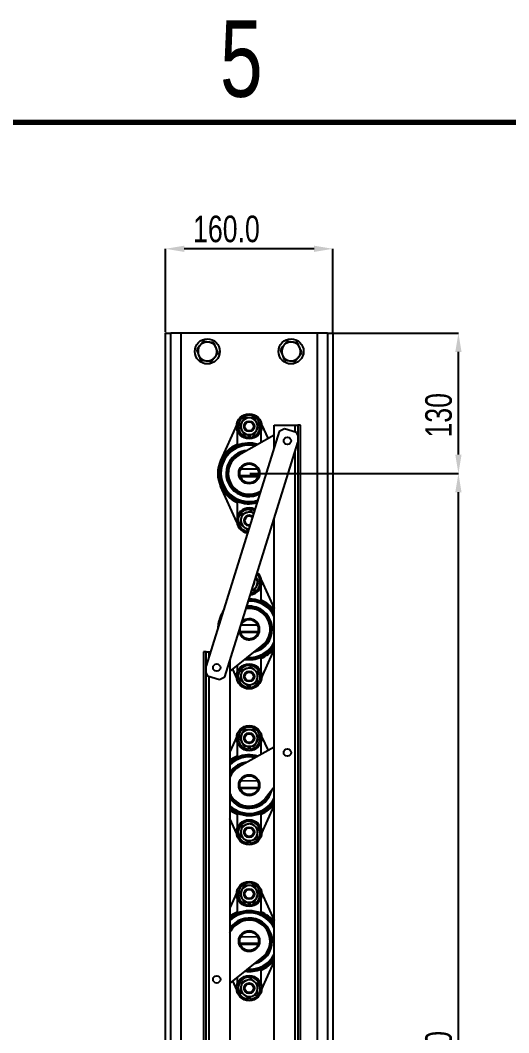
# Model space of a CAD drawing. Header units: millimetres. Extents: x -361 to 14022, y -1822 to 1455.
# Drawn here: x 3896.1 to 3935, y 893.3 to 974 of the extents above; entities that cross this region are included whole.
import ezdxf

# ---------------------------------------------------------------- set-up
doc = ezdxf.new("R2010")
doc.units = ezdxf.units.MM
doc.styles.add('SLDTEXTSTYLE0', font='TXT', dxfattribs={"width": 0.75})
doc.dimstyles.new('SLDDIMSTYLE0', dxfattribs={"dimtxt": 2.116667, "dimasz": 1.5, "dimexe": 0, "dimexo": 0.0625, "dimgap": 0.529167, "dimtad": 1, "dimdec": 1, "dimlfac": 12, "dimrnd": 1e-09, "dimzin": 4, "dimdsep": 46, "dimtxsty": 'SLDTEXTSTYLE0', "dimsah": 1, "dimcen": 0.09, "dimadec": 0, "dimazin": 1, "dimtfac": 1, "dimtdec": 1, "dimtofl": 0, "dimtmove": 0, "dimatfit": 3, "dimfxl": 1, "dimfrac": 2, "dimtolj": 1, "dimtzin": 12, "dimarcsym": 0})
doc.dimstyles.new('SLDDIMSTYLE1', dxfattribs={"dimtxt": 2.116667, "dimasz": 1.5, "dimexe": 0, "dimexo": 0.0625, "dimgap": 0.529167, "dimtad": 1, "dimdec": 1, "dimlfac": 12, "dimrnd": 1e-09, "dimzin": 4, "dimdsep": 46, "dimtxsty": 'SLDTEXTSTYLE0', "dimsah": 1, "dimcen": 0.09, "dimadec": 0, "dimazin": 1, "dimtfac": 1, "dimtdec": 1, "dimtmove": 0, "dimatfit": 0, "dimfxl": 1, "dimfrac": 2, "dimtolj": 1, "dimtzin": 12, "dimarcsym": 0})
doc.dimstyles.new('SLDDIMSTYLE2', dxfattribs={"dimtxt": 2.116667, "dimasz": 1.5, "dimexe": 0, "dimexo": 0.0625, "dimgap": 0.529167, "dimtad": 1, "dimdec": 0, "dimlfac": 12, "dimrnd": 1e-09, "dimzin": 12, "dimdsep": 46, "dimtxsty": 'SLDTEXTSTYLE0', "dimsah": 1, "dimcen": 0.09, "dimadec": 0, "dimazin": 3, "dimtfac": 1, "dimtmove": 0, "dimatfit": 0, "dimfxl": 1, "dimfrac": 2, "dimtolj": 1, "dimtzin": 12, "dimarcsym": 0})

# ---------------------------------------------------------------- blocks, each defined once
blk = doc.blocks.new('*D24')
at = {"color": 0, "linetype": 'Continuous', "lineweight": -2, "transparency": 16777216}
for p, q in [((3907.656, 949.119), (3907.656, 955.769)), ((3919.489, 955.769), (3909.156, 955.769)), ((3920.989, 949.119), (3920.989, 955.769))]:
    blk.add_line(p, q, dxfattribs=at)
at = {"color": 0, "linetype": 'Continuous', "transparency": 16777216}
for points in [[(3909.156, 956.019), (3909.156, 955.519), (3907.656, 955.769)], [(3919.489, 956.019), (3919.489, 955.519), (3920.989, 955.769)]]:
    blk.add_solid(points, dxfattribs=at)
at = {"layer": 'Defpoints', "color": 0, "linetype": 'Continuous', "transparency": 16777216}
for p in [(3907.656, 955.769), (3907.656, 949.057), (3920.989, 949.057)]:
    blk.add_point(p, dxfattribs=at)
at = {"color": 0, "linetype": 'Continuous', "lineweight": 18, "transparency": 16777216, "insert": (3912.511, 958.414), "char_height": 2.1167, "attachment_point": 2, "style": 'SLDTEXTSTYLE0'}
blk.add_mtext('\\A1;160.0', dxfattribs=at)
blk = doc.blocks.new('*D25')
at = {"color": 0, "linetype": 'Continuous', "lineweight": -2, "transparency": 16777216}
for p, q in [((3920.635, 949.057), (3930.989, 949.057)), ((3930.989, 939.383), (3930.989, 947.557)), ((3914.385, 937.883), (3930.989, 937.883))]:
    blk.add_line(p, q, dxfattribs=at)
at = {"color": 0, "linetype": 'Continuous', "transparency": 16777216}
for points in [[(3930.739, 947.557), (3931.239, 947.557), (3930.989, 949.057)], [(3930.739, 939.383), (3931.239, 939.383), (3930.989, 937.883)]]:
    blk.add_solid(points, dxfattribs=at)
at = {"layer": 'Defpoints', "color": 0, "linetype": 'Continuous', "transparency": 16777216}
for p in [(3920.573, 949.057), (3930.989, 949.057), (3914.323, 937.883)]:
    blk.add_point(p, dxfattribs=at)
at = {"color": 0, "linetype": 'Continuous', "lineweight": 18, "transparency": 16777216, "insert": (3928.344, 942.511), "char_height": 2.1167, "attachment_point": 2, "rotation": 90, "style": 'SLDTEXTSTYLE0'}
blk.add_mtext('\\A1;130', dxfattribs=at)
blk = doc.blocks.new('*D26')
at = {"color": 0, "linetype": 'Continuous', "lineweight": -2, "transparency": 16777216}
for p, q in [((3914.385, 937.883), (3930.989, 937.883)), ((3930.989, 827.633), (3930.989, 936.383)), ((3914.385, 826.133), (3930.989, 826.133))]:
    blk.add_line(p, q, dxfattribs=at)
at = {"color": 0, "linetype": 'Continuous', "transparency": 16777216}
for points in [[(3930.739, 936.383), (3931.239, 936.383), (3930.989, 937.883)], [(3930.739, 827.633), (3931.239, 827.633), (3930.989, 826.133)]]:
    blk.add_solid(points, dxfattribs=at)
at = {"layer": 'Defpoints', "color": 0, "linetype": 'Continuous', "transparency": 16777216}
for p in [(3914.323, 937.883), (3930.989, 937.883), (3914.323, 826.133)]:
    blk.add_point(p, dxfattribs=at)
at = {"color": 0, "linetype": 'Continuous', "lineweight": 18, "transparency": 16777216, "insert": (3928.344, 887.007), "char_height": 2.11667, "attachment_point": 2, "rotation": 90, "style": 'SLDTEXTSTYLE0'}
blk.add_mtext('\\A1;10x145=1450', dxfattribs=at)

msp = doc.modelspace()

# ---------------------------------------------------------------- linework, layer by layer
at = {"color": 7, "linetype": 'Continuous', "lineweight": 70}
msp.add_line((3738.757859, 965.859801), (4138.757859, 965.859801), dxfattribs=at)
at = {"color": 7, "linetype": 'Continuous', "lineweight": 25}
for p, q in [((3907.656017, 949.056984), (3908.072684, 949.056984)), ((3907.656017, 814.890317), (3907.656017, 949.056984)), ((3908.906017, 949.056984), (3908.072684, 949.056984)), ((3908.072684, 814.890317), (3908.072684, 949.056984)), ((3908.906017, 814.890317), (3908.906017, 949.056984)), ((3919.739351, 949.056984), (3908.906017, 949.056984)), ((3919.739351, 949.056984), (3919.739351, 814.890317)), ((3920.572684, 949.056984), (3919.739351, 949.056984)), ((3920.572684, 949.056984), (3920.572684, 814.890317)), ((3920.572684, 949.056984), (3920.989351, 949.056984)), ((3920.989351, 949.056984), (3920.989351, 814.890317)), ((3916.716717, 941.206598), (3910.905265, 922.556627)), ((3913.331647, 941.766252), (3912.043721, 938.910445)), ((3913.364351, 941.347015), (3913.364351, 940.10135)), ((3915.281017, 940.336072), (3915.281017, 941.347015)), ((3915.313721, 941.766252), (3915.821352, 940.640648)), ((3916.321904, 939.939573), (3916.321904, 941.731322)), ((3916.321904, 941.731322), (3917.98857, 941.731322)), ((3917.134124, 941.425673), (3916.716717, 941.206598)), ((3918.088847, 941.128176), (3917.134124, 941.425673)), ((3917.98857, 941.731322), (3918.196904, 941.731322)), ((3918.192695, 940.930312), (3918.088847, 941.128176)), ((3918.196904, 941.731322), (3918.196904, 839.897989)), ((3918.405237, 941.731322), (3918.196904, 941.731322)), ((3918.405237, 839.897989), (3918.405237, 941.731322)), ((3912.381242, 921.691015), (3918.192695, 940.340986)), ((3916.321904, 940.9228), (3913.50428, 939.33456)), ((3914.278934, 940.75459), (3914.278934, 940.966001)), ((3914.366434, 940.966001), (3914.366434, 940.75459)), ((3914.997941, 938.209054), (3913.654302, 938.222911)), ((3913.589757, 937.723551), (3915.052173, 937.708468)), ((3913.613037, 937.639973), (3915.027175, 937.625388)), ((3913.331647, 933.999082), (3912.043721, 936.854889)), ((3913.364351, 935.663984), (3913.364351, 934.418319)), ((3916.321904, 839.897989), (3916.321904, 934.337289)), ((3914.192406, 933.373971), (3914.276505, 933.405007)), ((3914.278934, 933.383324), (3914.278934, 933.405904)), ((3914.852264, 929.620957), (3914.900034, 929.549334)), ((3915.313721, 929.349586), (3916.321904, 927.114072)), ((3915.281017, 927.684683), (3915.281017, 928.930348)), ((3912.32971, 927.127923), (3912.043721, 926.493778)), ((3914.989904, 925.808517), (3913.658593, 925.790257)), ((3913.593791, 925.289321), (3915.056148, 925.309378)), ((3913.619072, 925.206326), (3915.033153, 925.225722)), ((3912.776056, 922.100852), (3915.361836, 924.16295)), ((3910.692722, 923.666291), (3910.692722, 821.832957)), ((3910.901056, 923.666291), (3910.692722, 923.666291)), ((3910.901056, 821.832957), (3910.901056, 923.666291)), ((3910.901056, 923.666291), (3911.109389, 923.666291)), ((3911.109389, 923.666291), (3911.251043, 923.666291)), ((3915.313721, 921.582415), (3916.321904, 923.817929)), ((3912.776056, 922.95804), (3912.776056, 821.832957)), ((3913.364351, 922.570003), (3913.364351, 922.001653)), ((3915.281017, 922.001653), (3915.281017, 923.247318)), ((3910.905265, 921.967301), (3911.009113, 921.769437)), ((3911.009113, 921.769437), (3911.963836, 921.47194)), ((3913.331646, 921.582416), (3913.012722, 922.289588)), ((3911.963836, 921.47194), (3912.381242, 921.691015)), ((3914.278934, 920.837923), (3914.278934, 920.989237)), ((3914.366434, 921.021529), (3914.366434, 920.837923)), ((3913.331647, 916.932919), (3912.776056, 915.700969)), ((3915.313721, 916.932919), (3915.821352, 915.807315)), ((3913.364351, 916.513682), (3913.364351, 915.268017)), ((3916.321904, 916.089467), (3913.50428, 914.501227)), ((3914.278934, 915.921256), (3914.278934, 916.132667)), ((3914.366434, 916.132667), (3914.366434, 915.921256)), ((3915.281017, 915.502739), (3915.281017, 916.513682)), ((3913.589757, 912.890217), (3915.052173, 912.875135)), ((3914.997941, 913.375721), (3913.654302, 913.389578)), ((3916.321904, 912.889251), (3915.629262, 912.014621)), ((3913.613037, 912.806639), (3915.027175, 912.792055)), ((3915.313721, 909.165749), (3916.321904, 911.401262)), ((3913.364351, 910.830651), (3913.364351, 909.584986)), ((3915.281017, 909.584986), (3915.281017, 910.830651)), ((3913.331646, 909.165749), (3912.776056, 910.397699)), ((3914.278934, 908.421256), (3914.278934, 908.572571)), ((3914.366434, 908.604863), (3914.366434, 908.421256)), ((3913.331647, 904.516252), (3912.776056, 903.284302)), ((3913.364351, 904.097015), (3913.364351, 902.85135)), ((3915.281017, 902.85135), (3915.281017, 904.097015)), ((3915.313721, 904.516252), (3916.321904, 902.280739)), ((3914.278934, 903.50459), (3914.278934, 903.716001)), ((3914.366434, 903.716001), (3914.366434, 903.50459)), ((3912.776056, 901.28168), (3912.868015, 901.446127)), ((3914.989904, 900.975183), (3913.646321, 900.956755)), ((3913.593791, 900.455987), (3915.056148, 900.476045)), ((3913.619072, 900.372993), (3915.033153, 900.392388)), ((3912.776056, 897.267519), (3915.361836, 899.329616)), ((3915.281017, 897.168319), (3915.281017, 898.413984)), ((3915.313721, 896.749082), (3916.321904, 898.984595)), ((3913.364351, 897.73667), (3913.364351, 897.16832)), ((3913.331646, 896.749082), (3913.012722, 897.456255)), ((3914.278934, 896.00459), (3914.278934, 896.155904)), ((3914.366434, 896.188196), (3914.366434, 896.00459))]:
    msp.add_line(p, q, dxfattribs=at)
at = {"color": 8, "linetype": 'Continuous', "lineweight": 25}
for p, q in [((3917.98857, 941.159422), (3917.98857, 941.731322)), ((3917.98857, 839.897989), (3917.98857, 939.685915)), ((3911.109389, 923.666291), (3911.109389, 923.211698)), ((3911.109389, 921.738191), (3911.109389, 821.832957))]:
    msp.add_line(p, q, dxfattribs=at)
at = {"color": 8, "linetype": 'Continuous', "lineweight": 25, "flags": 128}
msp.add_lwpolyline([(3912.043721, 926.493778), (3912.150517, 926.703615), (3912.245195, 926.856698)], dxfattribs=at)
at = {"color": 7, "linetype": 'Continuous', "lineweight": 25}
for centre, radius in [((3910.989351, 947.598651), 1), ((3917.656017, 947.598651), 1), ((3914.322684, 941.632667), 1), ((3914.322684, 941.632667), 0.416667), ((3914.322684, 941.632667), 0.347667), ((3917.36357, 940.481322), 0.291667), ((3914.322684, 937.882667), 0.833333), ((3914.322684, 937.882667), 0.75), ((3911.734389, 922.416291), 0.291667), ((3914.322684, 921.716001), 1), ((3914.322684, 921.716001), 0.416667), ((3914.322684, 921.716001), 0.347667), ((3914.322684, 916.799334), 1), ((3914.322684, 916.799334), 0.416667), ((3914.322684, 916.799334), 0.347667), ((3917.36357, 915.647989), 0.291667), ((3914.322684, 913.049334), 0.833333), ((3914.322684, 913.049334), 0.75), ((3914.322684, 909.299334), 1), ((3914.322684, 909.299334), 0.416667), ((3914.322684, 909.299334), 0.347667), ((3914.322684, 904.382667), 1), ((3914.322684, 904.382667), 0.416667), ((3914.322684, 904.382667), 0.347667), ((3914.322684, 900.632667), 0.833333), ((3914.322684, 900.632667), 0.75), ((3911.734389, 897.582957), 0.291667), ((3914.322684, 896.882667), 1), ((3914.322684, 896.882667), 0.416667), ((3914.322684, 896.882667), 0.347667)]:
    msp.add_circle(centre, radius, dxfattribs=at)
for centre, radius, start, end in [((3910.989351, 947.598651), 0.75, 82.44828085, 142.44828085), ((3910.989351, 947.598651), 0.75, 22.44828085, 82.44828085), ((3917.656017, 947.598651), 0.75, 82.44828085, 142.44828085), ((3917.656017, 947.598651), 0.75, 22.44828085, 82.44828085), ((3910.989351, 947.598651), 0.75, 142.44828085, 202.44828085), ((3910.989351, 947.598651), 0.75, 322.44828085, 22.44828085), ((3917.656017, 947.598651), 0.75, 142.44828085, 202.44828085), ((3917.656017, 947.598651), 0.75, 322.44828085, 22.44828085), ((3910.989351, 947.598651), 0.75, 202.44828085, 262.44828085), ((3910.989351, 947.598651), 0.75, 262.44828085, 322.44828085), ((3917.656017, 947.598651), 0.75, 202.44828085, 262.44828085), ((3917.656017, 947.598651), 0.75, 262.44828085, 322.44828085), ((3914.322684, 941.632667), 0.879167, 272.85238986, 267.14761014), ((3914.322684, 941.632667), 0.666667, 150, 210), ((3914.322684, 941.632667), 0.666667, 90, 150), ((3914.322684, 941.632667), 0.666667, 30, 90), ((3914.322684, 941.632667), 0.666667, 330, 30), ((3914.322684, 941.632667), 0.666667, 210, 270), ((3914.322684, 941.632667), 0.666667, 270, 330), ((3914.322684, 937.882667), 2.416807, 73.00876127, 113.3613483), ((3914.322684, 937.882667), 2.417613, 113.35309809, 246.64690191), ((3914.322684, 937.882667), 2.5, 112.54031046, 155.72534781), ((3914.322684, 937.882667), 2.25, 77.20366611, 180), ((3914.322684, 937.882667), 1.841365, 94.24932184, 297.46135694), ((3914.322684, 937.882667), 2.5, 155.72534781, 204.27465219), ((3914.322684, 937.882667), 1.666667, 119.40911385, 303.77640351), ((3914.322684, 937.882667), 2.25, 180, 287.88648066), ((3914.322684, 937.882667), 2.5, 204.27465219, 247.45968954), ((3914.322684, 937.882667), 2.416807, 246.6386517, 285.14277384), ((3914.322684, 934.132667), 1, 90, 262.40122203), ((3914.322684, 934.132667), 0.879167, 60.80121099, 264.5840412), ((3914.322684, 934.132667), 0.666667, 110.25658069, 170.25658069), ((3914.322684, 934.132667), 0.666667, 56.92488643, 110.25658069), ((3914.322684, 934.132667), 1, 62.25535359, 90), ((3914.322684, 934.132667), 0.666667, 170.25658069, 230.25658069), ((3914.322684, 934.132667), 0.416667, 46.92123682, 278.46401537), ((3914.322684, 934.132667), 0.347667, 41.28852047, 284.09673172), ((3914.322684, 934.132667), 0.666667, 230.25658069, 268.46036576), ((3914.322684, 929.216001), 1, 275.34433374, 50.04091845), ((3914.322684, 929.216001), 0.879167, 278.67283647, 46.71241573), ((3914.322684, 929.216001), 0.416667, 320.25688284, 5.12836936), ((3914.322684, 929.216001), 0.666667, 330, 30), ((3914.322684, 929.216001), 0.666667, 287.98103884, 330), ((3914.322684, 925.466001), 2.25, 27.30937362, 91.63768988), ((3914.322684, 925.466001), 2.416807, 66.6386517, 90.28562519), ((3914.322684, 925.466001), 1.666667, 308.57152225, 98.68764027), ((3914.322684, 925.466001), 1.841365, 0, 96.06530153), ((3914.322684, 925.466001), 2.5, 155.72534781, 179.18410788), ((3914.322684, 925.466001), 2.417613, 155.23355793, 170.15169426), ((3914.322684, 925.466001), 0.833333, 191.45940675, 90.78581134), ((3914.322684, 925.466001), 0.833333, 191.45940675, 49.67866679), ((3914.322684, 925.466001), 0.75, 175.79052588, 90.78581134), ((3914.322684, 925.466001), 0.75, 90.78581134, 149.59472632), ((3914.322684, 925.466001), 0.833333, 49.67866679, 133.92584544), ((3914.322684, 925.466001), 0.833333, 90.78581134, 133.92584544), ((3914.322684, 925.466001), 1.841365, 283.41173024, 0), ((3914.322684, 925.466001), 2.25, 266.36607451, 332.69062638), ((3914.841889, 924.950738), 1.646284, 306.32965835, 323.77793849), ((3914.322684, 921.716001), 0.879167, 272.85238986, 267.14761014), ((3914.322684, 925.466001), 2.416807, 262.17116967, 293.3613483), ((3914.322684, 921.716001), 0.666667, 170.25658069, 230.25658069), ((3914.322684, 921.716001), 0.666667, 110.25658069, 170.25658069), ((3914.322684, 921.716001), 0.666667, 50.25658069, 110.25658069), ((3914.322684, 921.716001), 0.666667, 350.25658069, 50.25658069), ((3914.322684, 921.716001), 0.666667, 230.25658069, 290.25658069), ((3914.322684, 921.716001), 0.666667, 290.25658069, 350.25658069), ((3914.322684, 916.799334), 0.879167, 272.85238986, 267.14761014), ((3914.322684, 916.799334), 0.666667, 150, 210), ((3914.322684, 916.799334), 0.666667, 90, 150), ((3914.322684, 916.799334), 0.666667, 30, 90), ((3914.322684, 916.799334), 0.666667, 330, 30), ((3914.322684, 916.799334), 0.666667, 210, 270), ((3914.322684, 916.799334), 0.666667, 270, 330), ((3914.322684, 913.049334), 2.25, 77.20366611, 133.42388077), ((3914.322684, 913.049334), 2.417613, 113.35309809, 129.77195251), ((3914.322684, 913.049334), 2.416807, 73.00876127, 113.3613483), ((3914.322684, 913.049334), 1.841365, 94.24932184, 147.1333279), ((3914.322684, 913.049334), 1.666667, 119.40911385, 158.1216161), ((3914.322684, 913.049334), 1.841365, 212.8666721, 346.78319495), ((3914.322684, 913.049334), 1.666667, 201.8783839, 321.62340294), ((3914.322684, 913.049334), 2.25, 226.57611923, 332.69062638), ((3914.841889, 912.534071), 1.646284, 306.32965835, 323.77793849), ((3914.322684, 913.049334), 2.417613, 230.22804749, 246.64690191), ((3914.322684, 913.049334), 2.416807, 246.6386517, 293.3613483), ((3914.322684, 909.299334), 0.879167, 272.85238986, 267.14761014), ((3914.322684, 909.299334), 0.666667, 110.25658069, 170.25658069), ((3914.322684, 909.299334), 0.666667, 50.25658069, 110.25658069), ((3914.322684, 909.299334), 0.666667, 350.25658069, 50.25658069), ((3914.322684, 909.299334), 0.666667, 170.25658069, 230.25658069), ((3914.322684, 909.299334), 0.666667, 290.25658069, 350.25658069), ((3914.322684, 909.299334), 0.666667, 230.25658069, 290.25658069), ((3914.322684, 904.382667), 0.879167, 272.85238986, 267.14761014), ((3914.322684, 904.382667), 0.666667, 90, 150), ((3914.322684, 904.382667), 0.666667, 30, 90), ((3914.322684, 904.382667), 0.666667, 150, 210), ((3914.322684, 904.382667), 0.666667, 210, 270), ((3914.322684, 904.382667), 0.666667, 270, 330), ((3914.322684, 904.382667), 0.666667, 330, 30), ((3914.322684, 900.632667), 2.25, 27.30937362, 133.42388077), ((3914.322684, 900.632667), 2.417613, 113.35309809, 129.77195251), ((3914.322684, 900.632667), 1.841365, 0, 147.1333279), ((3914.322684, 900.632667), 2.416807, 66.6386517, 113.3613483), ((3914.322684, 900.632667), 1.666667, 308.57152225, 150.78581134), ((3914.322684, 900.632667), 1.841365, 283.41173023, 0), ((3914.322684, 900.632667), 2.25, 266.36607451, 332.69062638), ((3914.841889, 900.117404), 1.646284, 306.32965835, 323.77793849), ((3914.322684, 900.632667), 2.416807, 262.17116967, 293.3613483), ((3914.322684, 896.882667), 0.879167, 272.85238986, 267.14761014), ((3914.322684, 896.882667), 0.666667, 50.25658069, 110.25658069), ((3914.322684, 896.882667), 0.666667, 170.25658069, 230.25658069), ((3914.322684, 896.882667), 0.666667, 110.25658069, 170.25658069), ((3914.322684, 896.882667), 0.666667, 290.25658069, 350.25658069), ((3914.322684, 896.882667), 0.666667, 350.25658069, 50.25658069), ((3914.322684, 896.882667), 0.666667, 230.25658069, 290.25658069)]:
    msp.add_arc(centre, radius, start, end, dxfattribs=at)
at = {"color": 8, "linetype": 'Continuous', "lineweight": 25}
for centre, radius, start, end in [((3914.322684, 937.882667), 2.349257, 74.59882587, 286.19653868), ((3914.322684, 937.882667), 2.26687, 76.73561476, 287.5863164), ((3914.322684, 937.882667), 1.753865, 101.26609023, 300.37139031), ((3914.322684, 925.466001), 2.26687, 28.12397264, 91.49139273), ((3914.322684, 925.466001), 2.349257, 31.67928834, 90.80877851), ((3914.322684, 925.466001), 2.5, 36.89968429, 67.45968954), ((3914.322684, 925.466001), 2.417613, 34.21437014, 66.64690191), ((3914.322684, 925.466001), 1.753865, 0, 97.30656393), ((3914.322684, 925.466001), 1.753865, 290.42849863, 0), ((3914.322684, 925.466001), 2.349257, 263.76123427, 328.32071166), ((3914.322684, 925.466001), 2.26687, 265.89802316, 331.87602736), ((3914.322684, 925.466001), 2.417613, 293.35309809, 325.78562986), ((3914.322684, 925.466001), 2.5, 292.54031046, 323.10031571), ((3914.322684, 913.049334), 2.349257, 74.59882587, 131.17399069), ((3914.322684, 913.049334), 2.5, 112.54031046, 128.21770891), ((3914.322684, 913.049334), 2.26687, 76.73561476, 133.0216588), ((3914.322684, 913.049334), 1.753865, 101.26609023, 151.86511375), ((3914.322684, 913.049334), 1.753865, 208.13488625, 339.76642656), ((3914.322684, 913.049334), 2.26687, 226.9783412, 331.87602736), ((3914.322684, 913.049334), 2.349257, 228.82600931, 328.32071166), ((3914.322684, 913.049334), 2.417613, 293.35309809, 325.78562986), ((3914.322684, 913.049334), 2.5, 292.54031046, 323.10031571), ((3914.322684, 913.049334), 2.5, 231.78229109, 247.45968954), ((3914.322684, 900.632667), 2.349257, 31.67928834, 131.17399069), ((3914.322684, 900.632667), 2.5, 112.54031046, 128.21770891), ((3914.322684, 900.632667), 2.26687, 28.12397264, 133.0216588), ((3914.322684, 900.632667), 1.753865, 0, 151.86511375), ((3914.322684, 900.632667), 2.5, 36.89968429, 67.45968954), ((3914.322684, 900.632667), 2.417613, 34.21437014, 66.64690191), ((3914.322684, 900.632667), 1.753865, 290.42849862, 0), ((3914.322684, 900.632667), 2.349257, 263.76123426, 328.32071166), ((3914.322684, 900.632667), 2.26687, 265.89802316, 331.87602736), ((3914.322684, 900.632667), 2.417613, 293.35309809, 325.78562986), ((3914.322684, 900.632667), 2.5, 292.54031046, 323.10031571)]:
    msp.add_arc(centre, radius, start, end, dxfattribs=at)
at = {"color": 7, "linetype": 'Continuous', "lineweight": 25}
for points, knots in [([(3910.658659, 948.399052), (3910.615799, 948.3433), (3910.529292, 948.230773), (3910.439867, 948.114449), (3910.394748, 948.055759)], [0, 0, 0, 0, 0.495457963, 1, 1, 1, 1]), ([(3911.087916, 948.342145), (3911.077742, 948.343494), (3911.000689, 948.353709), (3910.85541, 948.372969), (3910.724642, 948.390305), (3910.658659, 948.399052)], [0, 0, 0, 0, 0.070090032, 0.530784434, 1, 1, 1, 1]), ([(3911.517173, 948.285239), (3911.44746, 948.29448), (3911.306756, 948.313134), (3911.161303, 948.332417), (3911.087916, 948.342145)], [0, 0, 0, 0, 0.495457963, 1, 1, 1, 1]), ([(3917.325326, 948.399052), (3917.282466, 948.3433), (3917.195959, 948.230773), (3917.106534, 948.114449), (3917.061415, 948.055759)], [0, 0, 0, 0, 0.495457963, 1, 1, 1, 1]), ([(3917.754583, 948.342145), (3917.744408, 948.343494), (3917.667356, 948.353709), (3917.522077, 948.372969), (3917.391309, 948.390305), (3917.325326, 948.399052)], [0, 0, 0, 0, 0.070090032, 0.530784434, 1, 1, 1, 1]), ([(3918.18384, 948.285239), (3918.114127, 948.29448), (3917.973422, 948.313134), (3917.82797, 948.332417), (3917.754583, 948.342145)], [0, 0, 0, 0, 0.495457963, 1, 1, 1, 1]), ([(3910.394748, 948.055759), (3910.388492, 948.047621), (3910.34112, 947.985999), (3910.251801, 947.869814), (3910.171404, 947.765234), (3910.130836, 947.712465)], [0, 0, 0, 0, 0.0700900317, 0.5307844344, 1, 1, 1, 1]), ([(3910.130836, 947.712465), (3910.141404, 947.686887), (3910.195224, 947.556621), (3910.251198, 947.421141), (3910.296182, 947.312264)], [0, 0, 0, 0, 0.196352702, 1, 1, 1, 1]), ([(3911.682519, 947.885038), (3911.637535, 947.993915), (3911.581561, 948.129395), (3911.527741, 948.259661), (3911.517173, 948.285239)], [0, 0, 0, 0, 0.803647298, 1, 1, 1, 1]), ([(3911.847865, 947.484837), (3911.805337, 947.587771), (3911.750788, 947.719799), (3911.694847, 947.8552), (3911.682519, 947.885038)], [0, 0, 0, 0, 0.779636077, 1, 1, 1, 1]), ([(3917.061415, 948.055759), (3917.055159, 948.047621), (3917.007786, 947.985999), (3916.918468, 947.869814), (3916.83807, 947.765234), (3916.797503, 947.712465)], [0, 0, 0, 0, 0.0700900317, 0.5307844344, 1, 1, 1, 1]), ([(3916.797503, 947.712465), (3916.808071, 947.686887), (3916.861891, 947.556621), (3916.917865, 947.421141), (3916.962849, 947.312264)], [0, 0, 0, 0, 0.196352702, 1, 1, 1, 1]), ([(3918.349186, 947.885038), (3918.304202, 947.993915), (3918.248228, 948.129395), (3918.194408, 948.259661), (3918.18384, 948.285239)], [0, 0, 0, 0, 0.803647298, 1, 1, 1, 1]), ([(3918.514531, 947.484837), (3918.472003, 947.587771), (3918.417455, 947.719799), (3918.361513, 947.8552), (3918.349186, 947.885038)], [0, 0, 0, 0, 0.779636077, 1, 1, 1, 1]), ([(3910.296182, 947.312264), (3910.30851, 947.282426), (3910.364451, 947.147025), (3910.419, 947.014997), (3910.461528, 946.912063)], [0, 0, 0, 0, 0.220363923, 1, 1, 1, 1]), ([(3910.461528, 946.912063), (3910.531241, 946.902821), (3910.671946, 946.884167), (3910.817398, 946.864885), (3910.890785, 946.855156)], [0, 0, 0, 0, 0.495457963, 1, 1, 1, 1]), ([(3910.890785, 946.855156), (3910.90096, 946.853807), (3910.978012, 946.843592), (3911.123291, 946.824332), (3911.254059, 946.806996), (3911.320042, 946.798249)], [0, 0, 0, 0, 0.070090032, 0.530784434, 1, 1, 1, 1]), ([(3911.320042, 946.798249), (3911.362902, 946.854001), (3911.449409, 946.966528), (3911.538834, 947.082852), (3911.583953, 947.141543)], [0, 0, 0, 0, 0.495457963, 1, 1, 1, 1]), ([(3911.583953, 947.141543), (3911.590209, 947.14968), (3911.637581, 947.211302), (3911.7269, 947.327487), (3911.807298, 947.432067), (3911.847865, 947.484837)], [0, 0, 0, 0, 0.070090032, 0.530784434, 1, 1, 1, 1]), ([(3916.962849, 947.312264), (3916.975176, 947.282426), (3917.031118, 947.147025), (3917.085666, 947.014997), (3917.128194, 946.912063)], [0, 0, 0, 0, 0.220363923, 1, 1, 1, 1]), ([(3917.128194, 946.912063), (3917.197908, 946.902821), (3917.338612, 946.884167), (3917.484065, 946.864885), (3917.557451, 946.855156)], [0, 0, 0, 0, 0.495457963, 1, 1, 1, 1]), ([(3917.557451, 946.855156), (3917.567626, 946.853807), (3917.644679, 946.843592), (3917.789957, 946.824332), (3917.920725, 946.806996), (3917.986708, 946.798249)], [0, 0, 0, 0, 0.070090032, 0.530784434, 1, 1, 1, 1]), ([(3917.986708, 946.798249), (3918.029569, 946.854001), (3918.116075, 946.966528), (3918.205501, 947.082852), (3918.25062, 947.141543)], [0, 0, 0, 0, 0.495457963, 1, 1, 1, 1]), ([(3918.25062, 947.141543), (3918.256875, 947.14968), (3918.304248, 947.211302), (3918.393567, 947.327487), (3918.473964, 947.432067), (3918.514531, 947.484837)], [0, 0, 0, 0, 0.070090032, 0.530784434, 1, 1, 1, 1]), ([(3913.745334, 941.966001), (3913.740772, 941.9581), (3913.706227, 941.898266), (3913.641094, 941.785452), (3913.582466, 941.683906), (3913.552883, 941.632667)], [0, 0, 0, 0, 0.070085768, 0.530782234, 1, 1, 1, 1]), ([(3913.937784, 942.299334), (3913.906529, 942.245199), (3913.843446, 942.135937), (3913.778235, 942.022988), (3913.745334, 941.966001)], [0, 0, 0, 0, 0.495457963, 1, 1, 1, 1]), ([(3914.322684, 942.299334), (3914.287686, 942.299334), (3914.157403, 942.299334), (3914.030556, 942.299334), (3913.937784, 942.299334)], [0, 0, 0, 0, 0.268633605, 1, 1, 1, 1]), ([(3914.707584, 942.299334), (3914.675271, 942.299334), (3914.549808, 942.299334), (3914.419461, 942.299334), (3914.322684, 942.299334)], [0, 0, 0, 0, 0.257551345, 1, 1, 1, 1]), ([(3914.900034, 941.966001), (3914.895473, 941.973901), (3914.860928, 942.033735), (3914.795794, 942.146549), (3914.737167, 942.248095), (3914.707584, 942.299334)], [0, 0, 0, 0, 0.070085768, 0.530782234, 1, 1, 1, 1]), ([(3915.092484, 941.632667), (3915.061229, 941.686802), (3914.998147, 941.796064), (3914.932936, 941.909013), (3914.900034, 941.966001)], [0, 0, 0, 0, 0.495457963, 1, 1, 1, 1]), ([(3913.552883, 941.632667), (3913.584138, 941.578532), (3913.647221, 941.46927), (3913.712432, 941.356321), (3913.745334, 941.299334)], [0, 0, 0, 0, 0.495457963, 1, 1, 1, 1]), ([(3913.745334, 941.299334), (3913.749895, 941.291433), (3913.78444, 941.2316), (3913.849573, 941.118785), (3913.908201, 941.017239), (3913.937784, 940.966001)], [0, 0, 0, 0, 0.070085768, 0.530782234, 1, 1, 1, 1]), ([(3914.707584, 940.966001), (3914.738839, 941.020135), (3914.801921, 941.129397), (3914.867132, 941.242346), (3914.900034, 941.299334)], [0, 0, 0, 0, 0.495457963, 1, 1, 1, 1]), ([(3914.900034, 941.299334), (3914.904596, 941.307234), (3914.939141, 941.367068), (3915.004274, 941.479882), (3915.062902, 941.581429), (3915.092484, 941.632667)], [0, 0, 0, 0, 0.0700857678, 0.530782234, 1, 1, 1, 1]), ([(3914.322684, 940.966001), (3914.287686, 940.966001), (3914.157403, 940.966001), (3914.030556, 940.966001), (3913.937784, 940.966001)], [0, 0, 0, 0, 0.268633605, 1, 1, 1, 1]), ([(3914.707584, 940.966001), (3914.675271, 940.966001), (3914.549808, 940.966001), (3914.419461, 940.966001), (3914.322684, 940.966001)], [0, 0, 0, 0, 0.257551345, 1, 1, 1, 1]), ([(3913.730773, 934.62484), (3913.720194, 934.563232), (3913.698842, 934.438887), (3913.67677, 934.310346), (3913.665634, 934.245491)], [0, 0, 0, 0, 0.495457963, 1, 1, 1, 1]), ([(3913.730773, 934.62484), (3913.761087, 934.636027), (3913.87879, 934.679465), (3914.001076, 934.724595), (3914.091867, 934.758102)], [0, 0, 0, 0, 0.257551345, 1, 1, 1, 1]), ([(3914.091867, 934.758102), (3914.124701, 934.770219), (3914.246925, 934.815326), (3914.365928, 934.859244), (3914.452962, 934.891364)], [0, 0, 0, 0, 0.268633605, 1, 1, 1, 1]), ([(3914.687961, 934.695963), (3914.655232, 934.723177), (3914.575559, 934.789424), (3914.498416, 934.853569), (3914.452962, 934.891364)], [0, 0, 0, 0, 0.410793402, 1, 1, 1, 1]), ([(3913.665634, 934.245491), (3913.66409, 934.2365), (3913.652397, 934.168407), (3913.630351, 934.040019), (3913.610507, 933.924455), (3913.600494, 933.866143)], [0, 0, 0, 0, 0.070085768, 0.530782234, 1, 1, 1, 1]), ([(3913.600494, 933.866143), (3913.648559, 933.826178), (3913.745569, 933.745514), (3913.845853, 933.662129), (3913.89645, 933.620057)], [0, 0, 0, 0, 0.495457963, 1, 1, 1, 1]), ([(3913.89645, 933.620057), (3913.903465, 933.614224), (3913.956589, 933.570052), (3914.056753, 933.486766), (3914.146913, 933.411798), (3914.192406, 933.373971)], [0, 0, 0, 0, 0.070085768, 0.530782234, 1, 1, 1, 1]), ([(3914.900034, 929.549334), (3914.895469, 929.55724), (3914.880234, 929.583629), (3914.865108, 929.609828), (3914.854514, 929.628177)], [0, 0, 0, 0, 0.2996213, 1, 1, 1, 1]), ([(3915.092484, 929.216001), (3915.061229, 929.270135), (3914.998147, 929.379397), (3914.932936, 929.492346), (3914.900034, 929.549334)], [0, 0, 0, 0, 0.495457963, 1, 1, 1, 1]), ([(3914.900034, 928.882667), (3914.904596, 928.890568), (3914.939141, 928.950402), (3915.004274, 929.063216), (3915.062902, 929.164762), (3915.092484, 929.216001)], [0, 0, 0, 0, 0.0700857678, 0.530782234, 1, 1, 1, 1]), ([(3914.707584, 928.549334), (3914.675381, 928.549334), (3914.613492, 928.549334), (3914.549185, 928.549334), (3914.518339, 928.549334)], [0, 0, 0, 0, 0.520332594, 1, 1, 1, 1]), ([(3914.707584, 928.549334), (3914.738839, 928.603469), (3914.801921, 928.712731), (3914.867132, 928.82568), (3914.900034, 928.882667)], [0, 0, 0, 0, 0.495457963, 1, 1, 1, 1]), ([(3916.013893, 923.78169), (3916.033344, 923.801874), (3916.072243, 923.842239), (3916.120165, 923.899808), (3916.154363, 923.946017), (3916.171666, 923.974828), (3916.17092, 923.982043), (3916.152446, 923.96689), (3916.117783, 923.931692), (3916.069623, 923.881227), (3916.01234, 923.822181), (3915.952015, 923.761985), (3915.895548, 923.707256), (3915.849822, 923.66316), (3915.821069, 923.63359), (3915.813626, 923.621116), (3915.828583, 923.626752), (3915.863774, 923.650111), (3915.914392, 923.689626), (3915.967419, 923.736025), (3916.000676, 923.768704), (3916.013893, 923.78169)], [0, 0, 0, 0, 0.0534961376, 0.1069855033, 0.1606505693, 0.2144303145, 0.2680094579, 0.3213818555, 0.3748690069, 0.4286203894, 0.4823738442, 0.5358583155, 0.5892182163, 0.642787635, 0.69657985, 0.7502655239, 0.8036848538, 0.8570926201, 0.9107520293, 0.9645324447, 1, 1, 1, 1]), ([(3913.665634, 921.828825), (3913.66409, 921.819833), (3913.652397, 921.75174), (3913.630351, 921.623353), (3913.610507, 921.507788), (3913.600494, 921.449477)], [0, 0, 0, 0, 0.070085768, 0.530782234, 1, 1, 1, 1]), ([(3913.730773, 922.208173), (3913.720194, 922.146565), (3913.698842, 922.02222), (3913.67677, 921.893679), (3913.665634, 921.828825)], [0, 0, 0, 0, 0.495457963, 1, 1, 1, 1]), ([(3913.730773, 922.208173), (3913.761087, 922.21936), (3913.87879, 922.262799), (3914.001076, 922.307928), (3914.091867, 922.341435)], [0, 0, 0, 0, 0.2575513451, 1, 1, 1, 1]), ([(3914.091867, 922.341435), (3914.124701, 922.353552), (3914.246925, 922.398659), (3914.365928, 922.442577), (3914.452962, 922.474697)], [0, 0, 0, 0, 0.268633605, 1, 1, 1, 1]), ([(3914.748918, 922.228611), (3914.741903, 922.234443), (3914.688779, 922.278616), (3914.588615, 922.361902), (3914.498455, 922.43687), (3914.452962, 922.474697)], [0, 0, 0, 0, 0.070085768, 0.530782234, 1, 1, 1, 1]), ([(3915.044873, 921.982525), (3914.996809, 922.02249), (3914.899799, 922.103154), (3914.799515, 922.186539), (3914.748918, 922.228611)], [0, 0, 0, 0, 0.495457963, 1, 1, 1, 1]), ([(3914.979734, 921.603176), (3914.981278, 921.612168), (3914.992971, 921.680261), (3915.015016, 921.808648), (3915.03486, 921.924213), (3915.044873, 921.982525)], [0, 0, 0, 0, 0.070085768, 0.530782234, 1, 1, 1, 1]), ([(3913.600494, 921.449477), (3913.648559, 921.409511), (3913.745569, 921.328847), (3913.845853, 921.245462), (3913.89645, 921.20339)], [0, 0, 0, 0, 0.495457963, 1, 1, 1, 1]), ([(3913.89645, 921.20339), (3913.903465, 921.197558), (3913.956589, 921.153385), (3914.056753, 921.070099), (3914.146913, 920.995131), (3914.192406, 920.957304)], [0, 0, 0, 0, 0.070085768, 0.530782234, 1, 1, 1, 1]), ([(3914.192406, 920.957304), (3914.22272, 920.968492), (3914.340423, 921.01193), (3914.462709, 921.05706), (3914.5535, 921.090566)], [0, 0, 0, 0, 0.2575513451, 1, 1, 1, 1]), ([(3914.5535, 921.090566), (3914.586334, 921.102683), (3914.708559, 921.14779), (3914.827561, 921.191708), (3914.914595, 921.223828)], [0, 0, 0, 0, 0.268633605, 1, 1, 1, 1]), ([(3914.914595, 921.223828), (3914.925174, 921.285436), (3914.946526, 921.409781), (3914.968598, 921.538322), (3914.979734, 921.603176)], [0, 0, 0, 0, 0.495457963, 1, 1, 1, 1]), ([(3913.745334, 917.132667), (3913.740772, 917.124767), (3913.706227, 917.064933), (3913.641094, 916.952119), (3913.582466, 916.850572), (3913.552883, 916.799334)], [0, 0, 0, 0, 0.070085768, 0.530782234, 1, 1, 1, 1]), ([(3913.937784, 917.466001), (3913.906529, 917.411866), (3913.843446, 917.302604), (3913.778235, 917.189655), (3913.745334, 917.132667)], [0, 0, 0, 0, 0.495457963, 1, 1, 1, 1]), ([(3914.322684, 917.466001), (3914.287686, 917.466001), (3914.157403, 917.466001), (3914.030556, 917.466001), (3913.937784, 917.466001)], [0, 0, 0, 0, 0.268633605, 1, 1, 1, 1]), ([(3914.707584, 917.466001), (3914.675271, 917.466001), (3914.549808, 917.466001), (3914.419461, 917.466001), (3914.322684, 917.466001)], [0, 0, 0, 0, 0.257551345, 1, 1, 1, 1]), ([(3914.900034, 917.132667), (3914.895473, 917.140568), (3914.860928, 917.200402), (3914.795794, 917.313216), (3914.737167, 917.414762), (3914.707584, 917.466001)], [0, 0, 0, 0, 0.070085768, 0.530782234, 1, 1, 1, 1]), ([(3915.092484, 916.799334), (3915.061229, 916.853469), (3914.998147, 916.962731), (3914.932936, 917.07568), (3914.900034, 917.132667)], [0, 0, 0, 0, 0.495457963, 1, 1, 1, 1]), ([(3913.552883, 916.799334), (3913.584138, 916.745199), (3913.647221, 916.635937), (3913.712432, 916.522988), (3913.745334, 916.466001)], [0, 0, 0, 0, 0.495457963, 1, 1, 1, 1]), ([(3913.745334, 916.466001), (3913.749895, 916.4581), (3913.78444, 916.398266), (3913.849573, 916.285452), (3913.908201, 916.183906), (3913.937784, 916.132667)], [0, 0, 0, 0, 0.070085768, 0.530782234, 1, 1, 1, 1]), ([(3914.322684, 916.132667), (3914.287686, 916.132667), (3914.157403, 916.132667), (3914.030556, 916.132667), (3913.937784, 916.132667)], [0, 0, 0, 0, 0.268633605, 1, 1, 1, 1]), ([(3914.707584, 916.132667), (3914.675271, 916.132667), (3914.549808, 916.132667), (3914.419461, 916.132667), (3914.322684, 916.132667)], [0, 0, 0, 0, 0.257551345, 1, 1, 1, 1]), ([(3914.707584, 916.132667), (3914.738839, 916.186802), (3914.801921, 916.296064), (3914.867132, 916.409013), (3914.900034, 916.466001)], [0, 0, 0, 0, 0.495457963, 1, 1, 1, 1]), ([(3914.900034, 916.466001), (3914.904596, 916.473901), (3914.939141, 916.533735), (3915.004274, 916.646549), (3915.062902, 916.748095), (3915.092484, 916.799334)], [0, 0, 0, 0, 0.0700857678, 0.530782234, 1, 1, 1, 1]), ([(3916.013893, 911.365023), (3916.033344, 911.385207), (3916.072243, 911.425573), (3916.120165, 911.483142), (3916.154363, 911.52935), (3916.171666, 911.558162), (3916.17092, 911.565377), (3916.152446, 911.550223), (3916.117783, 911.515025), (3916.069623, 911.464561), (3916.01234, 911.405515), (3915.952015, 911.345319), (3915.895548, 911.29059), (3915.849822, 911.246493), (3915.821069, 911.216923), (3915.813626, 911.204449), (3915.828583, 911.210086), (3915.863774, 911.233444), (3915.914392, 911.272959), (3915.967419, 911.319359), (3916.000676, 911.352037), (3916.013893, 911.365023)], [0, 0, 0, 0, 0.0534961376, 0.1069855033, 0.1606505693, 0.2144303145, 0.2680094579, 0.3213818555, 0.3748690069, 0.4286203894, 0.4823738442, 0.5358583155, 0.5892182163, 0.642787635, 0.69657985, 0.7502655239, 0.8036848538, 0.8570926201, 0.9107520293, 0.9645324447, 1, 1, 1, 1]), ([(3913.730773, 909.791506), (3913.720194, 909.729898), (3913.698842, 909.605553), (3913.67677, 909.477012), (3913.665634, 909.412158)], [0, 0, 0, 0, 0.495457963, 1, 1, 1, 1]), ([(3913.730773, 909.791506), (3913.761087, 909.802694), (3913.87879, 909.846132), (3914.001076, 909.891262), (3914.091867, 909.924768)], [0, 0, 0, 0, 0.2575513451, 1, 1, 1, 1]), ([(3914.091867, 909.924768), (3914.124701, 909.936885), (3914.246925, 909.981992), (3914.365928, 910.02591), (3914.452962, 910.05803)], [0, 0, 0, 0, 0.268633605, 1, 1, 1, 1]), ([(3914.748918, 909.811944), (3914.741903, 909.817777), (3914.688779, 909.86195), (3914.588615, 909.945235), (3914.498455, 910.020203), (3914.452962, 910.05803)], [0, 0, 0, 0, 0.070085768, 0.530782234, 1, 1, 1, 1]), ([(3915.044873, 909.565858), (3914.996809, 909.605823), (3914.899799, 909.686487), (3914.799515, 909.769873), (3914.748918, 909.811944)], [0, 0, 0, 0, 0.495457963, 1, 1, 1, 1]), ([(3913.665634, 909.412158), (3913.66409, 909.403167), (3913.652397, 909.335073), (3913.630351, 909.206686), (3913.610507, 909.091122), (3913.600494, 909.03281)], [0, 0, 0, 0, 0.070085768, 0.530782234, 1, 1, 1, 1]), ([(3913.600494, 909.03281), (3913.648559, 908.992844), (3913.745569, 908.912181), (3913.845853, 908.828795), (3913.89645, 908.786724)], [0, 0, 0, 0, 0.495457963, 1, 1, 1, 1]), ([(3914.914595, 908.807161), (3914.925174, 908.868769), (3914.946526, 908.993114), (3914.968598, 909.121655), (3914.979734, 909.18651)], [0, 0, 0, 0, 0.495457963, 1, 1, 1, 1]), ([(3914.979734, 909.18651), (3914.981278, 909.195501), (3914.992971, 909.263594), (3915.015016, 909.391982), (3915.03486, 909.507546), (3915.044873, 909.565858)], [0, 0, 0, 0, 0.070085768, 0.530782234, 1, 1, 1, 1]), ([(3913.89645, 908.786724), (3913.903465, 908.780891), (3913.956589, 908.736718), (3914.056753, 908.653432), (3914.146913, 908.578465), (3914.192406, 908.540637)], [0, 0, 0, 0, 0.070085768, 0.530782234, 1, 1, 1, 1]), ([(3914.192406, 908.540637), (3914.22272, 908.551825), (3914.340423, 908.595263), (3914.462709, 908.640393), (3914.5535, 908.673899)], [0, 0, 0, 0, 0.2575513451, 1, 1, 1, 1]), ([(3914.5535, 908.673899), (3914.586334, 908.686017), (3914.708559, 908.731124), (3914.827561, 908.775041), (3914.914595, 908.807161)], [0, 0, 0, 0, 0.268633605, 1, 1, 1, 1]), ([(3913.937784, 905.049334), (3913.906529, 904.995199), (3913.843446, 904.885937), (3913.778235, 904.772988), (3913.745334, 904.716001)], [0, 0, 0, 0, 0.495457963, 1, 1, 1, 1]), ([(3914.322684, 905.049334), (3914.287686, 905.049334), (3914.157403, 905.049334), (3914.030556, 905.049334), (3913.937784, 905.049334)], [0, 0, 0, 0, 0.268633605, 1, 1, 1, 1]), ([(3914.707584, 905.049334), (3914.675271, 905.049334), (3914.549808, 905.049334), (3914.419461, 905.049334), (3914.322684, 905.049334)], [0, 0, 0, 0, 0.257551345, 1, 1, 1, 1]), ([(3914.900034, 904.716001), (3914.895473, 904.723901), (3914.860928, 904.783735), (3914.795794, 904.896549), (3914.737167, 904.998095), (3914.707584, 905.049334)], [0, 0, 0, 0, 0.070085768, 0.530782234, 1, 1, 1, 1]), ([(3913.745334, 904.716001), (3913.740772, 904.7081), (3913.706227, 904.648266), (3913.641094, 904.535452), (3913.582466, 904.433906), (3913.552883, 904.382667)], [0, 0, 0, 0, 0.070085768, 0.530782234, 1, 1, 1, 1]), ([(3913.552883, 904.382667), (3913.584138, 904.328532), (3913.647221, 904.21927), (3913.712432, 904.106321), (3913.745334, 904.049334)], [0, 0, 0, 0, 0.495457963, 1, 1, 1, 1]), ([(3913.745334, 904.049334), (3913.749895, 904.041433), (3913.78444, 903.9816), (3913.849573, 903.868785), (3913.908201, 903.767239), (3913.937784, 903.716001)], [0, 0, 0, 0, 0.070085768, 0.530782234, 1, 1, 1, 1]), ([(3914.707584, 903.716001), (3914.738839, 903.770135), (3914.801921, 903.879397), (3914.867132, 903.992346), (3914.900034, 904.049334)], [0, 0, 0, 0, 0.495457963, 1, 1, 1, 1]), ([(3915.092484, 904.382667), (3915.061229, 904.436802), (3914.998147, 904.546064), (3914.932936, 904.659013), (3914.900034, 904.716001)], [0, 0, 0, 0, 0.495457963, 1, 1, 1, 1]), ([(3914.900034, 904.049334), (3914.904596, 904.057234), (3914.939141, 904.117068), (3915.004274, 904.229882), (3915.062902, 904.331429), (3915.092484, 904.382667)], [0, 0, 0, 0, 0.0700857678, 0.530782234, 1, 1, 1, 1]), ([(3914.322684, 903.716001), (3914.287686, 903.716001), (3914.157403, 903.716001), (3914.030556, 903.716001), (3913.937784, 903.716001)], [0, 0, 0, 0, 0.268633605, 1, 1, 1, 1]), ([(3914.707584, 903.716001), (3914.675271, 903.716001), (3914.549808, 903.716001), (3914.419461, 903.716001), (3914.322684, 903.716001)], [0, 0, 0, 0, 0.257551345, 1, 1, 1, 1]), ([(3916.013893, 898.948357), (3916.033344, 898.968541), (3916.072243, 899.008906), (3916.120165, 899.066475), (3916.154363, 899.112684), (3916.171666, 899.141495), (3916.17092, 899.14871), (3916.152446, 899.133556), (3916.117783, 899.098358), (3916.069623, 899.047894), (3916.01234, 898.988848), (3915.952015, 898.928652), (3915.895548, 898.873923), (3915.849822, 898.829826), (3915.821069, 898.800256), (3915.813626, 898.787783), (3915.828583, 898.793419), (3915.863774, 898.816778), (3915.914392, 898.856293), (3915.967419, 898.902692), (3916.000676, 898.93537), (3916.013893, 898.948357)], [0, 0, 0, 0, 0.0534961376, 0.1069855033, 0.1606505693, 0.2144303145, 0.2680094579, 0.3213818555, 0.3748690069, 0.4286203894, 0.4823738442, 0.5358583155, 0.5892182163, 0.642787635, 0.69657985, 0.7502655239, 0.8036848538, 0.8570926201, 0.9107520293, 0.9645324447, 1, 1, 1, 1]), ([(3914.091867, 897.508102), (3914.124701, 897.520219), (3914.246925, 897.565326), (3914.365928, 897.609244), (3914.452962, 897.641364)], [0, 0, 0, 0, 0.268633605, 1, 1, 1, 1]), ([(3914.748918, 897.395277), (3914.741903, 897.40111), (3914.688779, 897.445283), (3914.588615, 897.528569), (3914.498455, 897.603536), (3914.452962, 897.641364)], [0, 0, 0, 0, 0.070085768, 0.530782234, 1, 1, 1, 1]), ([(3913.665634, 896.995491), (3913.66409, 896.9865), (3913.652397, 896.918407), (3913.630351, 896.790019), (3913.610507, 896.674455), (3913.600494, 896.616143)], [0, 0, 0, 0, 0.070085768, 0.530782234, 1, 1, 1, 1]), ([(3913.730773, 897.37484), (3913.720194, 897.313232), (3913.698842, 897.188887), (3913.67677, 897.060346), (3913.665634, 896.995491)], [0, 0, 0, 0, 0.495457963, 1, 1, 1, 1]), ([(3913.730773, 897.37484), (3913.761087, 897.386027), (3913.87879, 897.429465), (3914.001076, 897.474595), (3914.091867, 897.508102)], [0, 0, 0, 0, 0.2575513451, 1, 1, 1, 1]), ([(3915.044873, 897.149191), (3914.996809, 897.189157), (3914.899799, 897.26982), (3914.799515, 897.353206), (3914.748918, 897.395277)], [0, 0, 0, 0, 0.495457963, 1, 1, 1, 1]), ([(3914.914595, 896.390495), (3914.925174, 896.452103), (3914.946526, 896.576448), (3914.968598, 896.704989), (3914.979734, 896.769843)], [0, 0, 0, 0, 0.495457963, 1, 1, 1, 1]), ([(3914.979734, 896.769843), (3914.981278, 896.778834), (3914.992971, 896.846928), (3915.015016, 896.975315), (3915.03486, 897.090879), (3915.044873, 897.149191)], [0, 0, 0, 0, 0.070085768, 0.530782234, 1, 1, 1, 1]), ([(3913.600494, 896.616143), (3913.648559, 896.576178), (3913.745569, 896.495514), (3913.845853, 896.412129), (3913.89645, 896.370057)], [0, 0, 0, 0, 0.495457963, 1, 1, 1, 1]), ([(3913.89645, 896.370057), (3913.903465, 896.364224), (3913.956589, 896.320052), (3914.056753, 896.236766), (3914.146913, 896.161798), (3914.192406, 896.123971)], [0, 0, 0, 0, 0.070085768, 0.530782234, 1, 1, 1, 1]), ([(3914.192406, 896.123971), (3914.22272, 896.135158), (3914.340423, 896.178597), (3914.462709, 896.223726), (3914.5535, 896.257233)], [0, 0, 0, 0, 0.257551345, 1, 1, 1, 1]), ([(3914.5535, 896.257233), (3914.586334, 896.26935), (3914.708559, 896.314457), (3914.827561, 896.358375), (3914.914595, 896.390495)], [0, 0, 0, 0, 0.268633605, 1, 1, 1, 1])]:
    msp.add_open_spline(points, degree=3, knots=knots, dxfattribs=at)

# ---------------------------------------------------------------- texts
at = {"color": 7, "linetype": 'Continuous', "lineweight": 0, "insert": (3913.696476, 973.973491), "char_height": 6.096, "attachment_point": 2, "style": 'SLDTEXTSTYLE0'}
msp.add_mtext('5', dxfattribs=at)

# ---------------------------------------------------------------- dimensions: what is measured, and where the dimension line sits
at = {"color": 7, "linetype": 'Continuous', "lineweight": 18}
dim = msp.add_linear_dim(base=(3907.656017, 955.768505), p1=(3920.989351, 949.056984), p2=(3907.656017, 949.056984), dimstyle='SLDDIMSTYLE1', dxfattribs=at)
dim.commit()
dim.dimension.update_dxf_attribs({"geometry": '*D24', "text_midpoint": (3912.511217, 955.768505), "dimtype": 160})
for base, p1, p2, text, dimstyle, picture, middle in [((3930.989351, 949.056984), (3914.322684, 937.882667), (3920.572684, 949.056984), '130', 'SLDDIMSTYLE2', '*D25', (3930.989351, 942.511219)), ((3930.989351, 937.882667), (3914.322684, 826.132667), (3914.322684, 937.882667), '10x145=1450', 'SLDDIMSTYLE0', '*D26', (3930.989351, 887.007172))]:
    dim = msp.add_linear_dim(base=base, p1=p1, p2=p2, angle=90, text=text, dimstyle=dimstyle, dxfattribs=at)
    dim.commit()
    dim.dimension.update_dxf_attribs({"geometry": picture, "text_midpoint": middle, "dimtype": 160})

doc.saveas('drawing.dxf')
